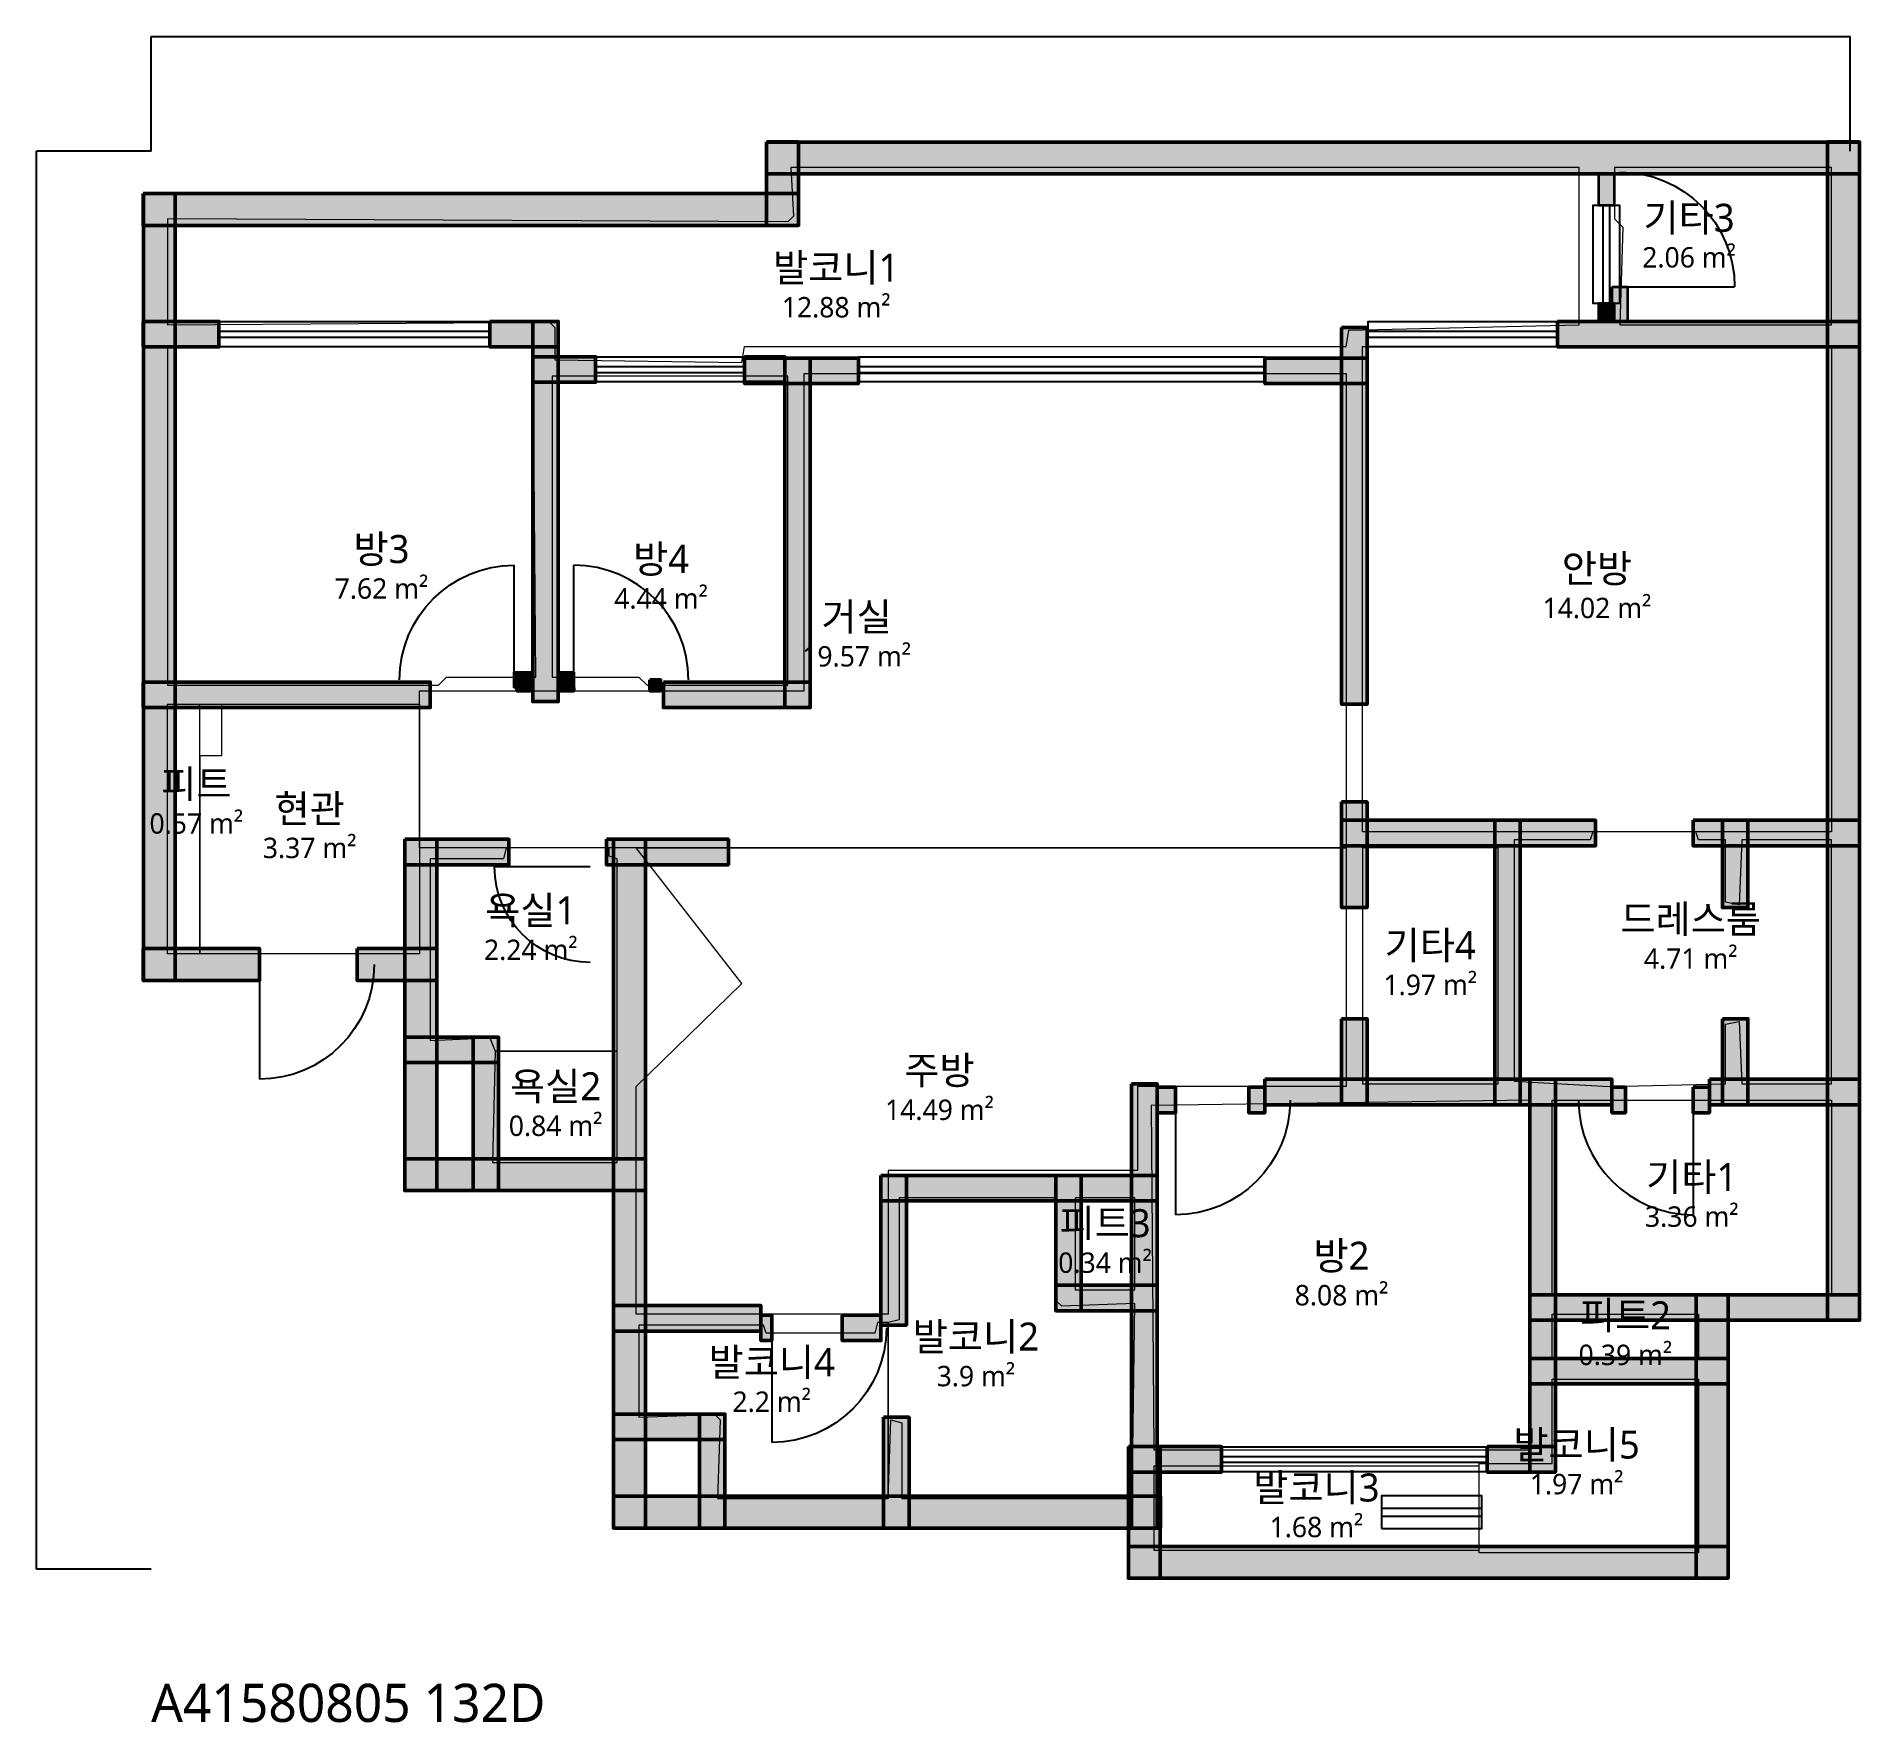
# Model space of a CAD drawing. Header units: millimetres. Extents: x -900 to 13413, y -1204 to 12028.
import ezdxf

# ---------------------------------------------------------------- set-up
doc = ezdxf.new("R2010")
doc.units = ezdxf.units.MM
for name, color, linetype, lineweight in [('A-ANNO-DIMS', 3, 'Continuous', 13), ('A-AREA', 9, 'Continuous', 13), ('A-AREA-IDEN', 7, 'Continuous', 18), ('A-DOOR', 4, 'Continuous', 25), ('A-GLAZ', 5, 'Continuous', 25), ('A-WALL-EXTR', 7, 'Continuous', 50), ('A-WALL-PATT', 8, 'Continuous', 9), ('A-WALL-PRTN', 8, 'Continuous', 35), ('A-WALL-STRC', 7, 'Continuous', 50)]:
    doc.layers.add(name, color=color, linetype=linetype, lineweight=lineweight)
doc.styles.add('OpenSansCondensed-Light', font='OpenSansCondensed-Light.ttf')
doc.styles.get("Standard").update_dxf_attribs({"font": 'malgun.ttf'})
doc.dimstyles.new('EZDXF', dxfattribs={"dimtxt": 0.25, "dimasz": 0.175, "dimexe": 0.375, "dimexo": 0.125, "dimgap": 0.1, "dimtad": 1, "dimlfac": 100, "dimzin": 12, "dimdsep": 46, "dimtxsty": 'OpenSansCondensed-Light', "dimblk": 'ARCHTICK', "dimcen": 2.5, "dimazin": 3, "dimtfac": 0.5, "dimtmove": 2, "dimatfit": 3})

# ---------------------------------------------------------------- blocks, each defined once
blk = doc.blocks.new('JJ-DOOR-SWING')
blk.add_line((0, 0), (0, 1000))
blk.add_arc((0, 0), 1000, 0, 90)
blk = doc.blocks.new('JJ-WIN-DOUBLE')
for p, q in [((0, 120), (1000, 120)), ((0, -120), (1000, -120))]:
    blk.add_line(p, q)
blk.add_lwpolyline([(0, -500), (1000, -500), (1000, 500), (0, 500)], close=True)
blk = doc.blocks.new('_ARCHTICK')
at = {"color": 0, "linetype": 'BYBLOCK', "const_width": 0.15}
blk.add_lwpolyline([(-0.5, -0.5), (0.5, 0.5)], dxfattribs=at)

msp = doc.modelspace()

# ---------------------------------------------------------------- hatches: boundary and pattern name
at = {"layer": 'A-WALL-PATT'}
h = msp.add_hatch(color=8, dxfattribs=at)
h.dxf.hatch_style = 1
h.paths.add_polyline_path([(4831.9, 11199.5), (13412.8, 11199.5), (13412.8, 10949.5), (4831.9, 10949.5)])
h = msp.add_hatch(color=8, dxfattribs=at)
h.dxf.hatch_style = 1
h.paths.add_polyline_path([(4832.4, 11200), (5082.4, 11200), (5082.4, 10544.7), (4832.4, 10544.7)])
h = msp.add_hatch(color=8, dxfattribs=at)
h.dxf.hatch_style = 1
h.paths.add_polyline_path([(13162.2, 11200), (13412.2, 11200), (13412.2, 1953.2), (13162.2, 1953.2)])
h = msp.add_hatch(color=8, dxfattribs=at)
h.dxf.hatch_style = 1
h.paths.add_polyline_path([(11365.5, 10948.9), (11485.5, 10948.9), (11485.5, 10702.1), (11365.5, 10702.1)])
h = msp.add_hatch(color=8, dxfattribs=at)
h.dxf.hatch_style = 1
h.paths.add_polyline_path([(-61.7, 10795.2), (5083, 10795.2), (5083, 10545.2), (-61.7, 10545.2)])
h = msp.add_hatch(color=8, dxfattribs=at)
h.dxf.hatch_style = 1
h.paths.add_polyline_path([(-61.2, 10795.7), (188.8, 10795.7), (188.8, 4619.1), (-61.2, 4619.1)])
h = msp.add_hatch(color=8, dxfattribs=at)
h.dxf.hatch_style = 1
h.paths.add_polyline_path([(11471.9, 10063.8), (11591.9, 10063.8), (11591.9, 9791.5), (11471.9, 9791.5)])
h = msp.add_hatch(color=8, dxfattribs=at)
h.dxf.hatch_style = 1
h.paths.add_polyline_path([(11365.5, 9936.2), (11485.5, 9936.2), (11485.5, 9791.5), (11365.5, 9791.5)])
h = msp.add_hatch(color=8, dxfattribs=at)
h.dxf.hatch_style = 1
h.paths.add_polyline_path([(-61.7, 9791.5), (531.9, 9791.5), (531.9, 9591.5), (-61.7, 9591.5)])
h = msp.add_hatch(color=8, dxfattribs=at)
h.dxf.hatch_style = 1
h.paths.add_polyline_path([(189.4, 9791.5), (531.9, 9791.5), (531.9, 9591.5), (189.4, 9591.5)])
h = msp.add_hatch(color=8, dxfattribs=at)
h.dxf.hatch_style = 1
h.paths.add_polyline_path([(2659.6, 9791.5), (3195.7, 9791.5), (3195.7, 9591.5), (2659.6, 9591.5)])
h = msp.add_hatch(color=8, dxfattribs=at)
h.dxf.hatch_style = 1
h.paths.add_polyline_path([(2659.6, 9791.5), (2995.7, 9791.5), (2995.7, 9591.5), (2659.6, 9591.5)])
h = msp.add_hatch(color=8, dxfattribs=at)
h.dxf.hatch_style = 1
h.paths.add_polyline_path([(2995.7, 9791.5), (3195.7, 9791.5), (3195.7, 6808.5), (2995.7, 6808.5)])
h = msp.add_hatch(color=8, dxfattribs=at)
h.dxf.hatch_style = 1
h.paths.add_polyline_path([(9346.8, 9744.7), (9546.8, 9744.7), (9546.8, 6787.2), (9346.8, 6787.2)])
h = msp.add_hatch(color=8, dxfattribs=at)
h.dxf.hatch_style = 1
h.paths.add_polyline_path([(11042.6, 9791.5), (13412.8, 9791.5), (13412.8, 9591.5), (11042.6, 9591.5)])
h = msp.add_hatch(color=8, dxfattribs=at)
h.dxf.hatch_style = 1
h.paths.add_polyline_path([(2995.7, 9514.9), (3489.4, 9514.9), (3489.4, 9314.9), (2995.7, 9314.9)])
h = msp.add_hatch(color=8, dxfattribs=at)
h.dxf.hatch_style = 1
h.paths.add_polyline_path([(3195.7, 9514.9), (3489.4, 9514.9), (3489.4, 9314.9), (3195.7, 9314.9)])
h = msp.add_hatch(color=8, dxfattribs=at)
h.dxf.hatch_style = 1
h.paths.add_polyline_path([(4659.6, 9514.9), (4974.5, 9514.9), (4974.5, 9314.9), (4659.6, 9314.9)])
h = msp.add_hatch(color=8, dxfattribs=at)
h.dxf.hatch_style = 1
h.paths.add_polyline_path([(4659.6, 9504.3), (5553.2, 9504.3), (5553.2, 9304.3), (4659.6, 9304.3)])
h = msp.add_hatch(color=8, dxfattribs=at)
h.dxf.hatch_style = 1
h.paths.add_polyline_path([(4974.5, 9504.3), (5174.5, 9504.3), (5174.5, 6761.7), (4974.5, 6761.7)])
h = msp.add_hatch(color=8, dxfattribs=at)
h.dxf.hatch_style = 1
h.paths.add_polyline_path([(8744.7, 9504.3), (9546.8, 9504.3), (9546.8, 9304.3), (8744.7, 9304.3)])
h = msp.add_hatch(color=8, dxfattribs=at)
h.dxf.hatch_style = 1
h.paths.add_polyline_path([(2851.1, 7038.7), (2995.7, 7038.7), (2995.7, 6918.7), (2851.1, 6918.7)])
h = msp.add_hatch(color=8, dxfattribs=at)
h.dxf.hatch_style = 1
h.paths.add_polyline_path([(3195.7, 7038.7), (3319.1, 7038.7), (3319.1, 6918.7), (3195.7, 6918.7)])
h = msp.add_hatch(color=8, dxfattribs=at)
h.dxf.hatch_style = 1
h.paths.add_polyline_path([(-61.7, 6961.7), (2191.5, 6961.7), (2191.5, 6761.7), (-61.7, 6761.7)])
h = msp.add_hatch(color=8, dxfattribs=at)
h.dxf.hatch_style = 1
h.paths.add_polyline_path([(2872.3, 6914.9), (2978.7, 6914.9), (2978.7, 6893.6), (2872.3, 6893.6)])
h = msp.add_hatch(color=8, dxfattribs=at)
h.dxf.hatch_style = 1
h.paths.add_polyline_path([(3212.8, 6914.9), (3319.1, 6914.9), (3319.1, 6893.6), (3212.8, 6893.6)])
h = msp.add_hatch(color=8, dxfattribs=at)
h.dxf.hatch_style = 1
h.paths.add_polyline_path([(3914.9, 6978.7), (4000, 6978.7), (4000, 6893.6), (3914.9, 6893.6)])
h = msp.add_hatch(color=8, dxfattribs=at)
h.dxf.hatch_style = 1
h.paths.add_polyline_path([(4021.3, 6961.7), (5174.5, 6961.7), (5174.5, 6761.7), (4021.3, 6761.7)])
h = msp.add_hatch(color=8, dxfattribs=at)
h.dxf.hatch_style = 1
h.paths.add_polyline_path([(9346.8, 6021.3), (9546.8, 6021.3), (9546.8, 5191.5), (9346.8, 5191.5)])
h = msp.add_hatch(color=8, dxfattribs=at)
h.dxf.hatch_style = 1
h.paths.add_polyline_path([(9346.8, 5876.6), (11340.4, 5876.6), (11340.4, 5676.6), (9346.8, 5676.6)])
h = msp.add_hatch(color=8, dxfattribs=at)
h.dxf.hatch_style = 1
h.paths.add_polyline_path([(10548.9, 5876.6), (10748.9, 5876.6), (10748.9, 3644.7), (10548.9, 3644.7)])
h = msp.add_hatch(color=8, dxfattribs=at)
h.dxf.hatch_style = 1
h.paths.add_polyline_path([(12106.4, 5876.6), (13412.8, 5876.6), (13412.8, 5676.6), (12106.4, 5676.6)])
h = msp.add_hatch(color=8, dxfattribs=at)
h.dxf.hatch_style = 1
h.paths.add_polyline_path([(12336.2, 5876.6), (12536.2, 5876.6), (12536.2, 5191.5), (12336.2, 5191.5)])
h = msp.add_hatch(color=8, dxfattribs=at)
h.dxf.hatch_style = 1
h.paths.add_polyline_path([(1991.5, 5727.7), (2808.5, 5727.7), (2808.5, 5527.7), (1991.5, 5527.7)])
h = msp.add_hatch(color=8, dxfattribs=at)
h.dxf.hatch_style = 1
h.paths.add_polyline_path([(1992, 5727.7), (2242, 5727.7), (2242, 2970.2), (1992, 2970.2)])
h = msp.add_hatch(color=8, dxfattribs=at)
h.dxf.hatch_style = 1
h.paths.add_polyline_path([(3574.5, 5727.7), (4531.9, 5727.7), (4531.9, 5527.7), (3574.5, 5527.7)])
h = msp.add_hatch(color=8, dxfattribs=at)
h.dxf.hatch_style = 1
h.paths.add_polyline_path([(3630.3, 5727.7), (3880.3, 5727.7), (3880.3, 321.3), (3630.3, 321.3)])
h = msp.add_hatch(color=8, dxfattribs=at)
h.dxf.hatch_style = 1
h.paths.add_polyline_path([(-61.7, 4869.7), (851.1, 4869.7), (851.1, 4619.7), (-61.7, 4619.7)])
h = msp.add_hatch(color=8, dxfattribs=at)
h.dxf.hatch_style = 1
h.paths.add_polyline_path([(1617, 4869.7), (2242.6, 4869.7), (2242.6, 4619.7), (1617, 4619.7)])
h = msp.add_hatch(color=8, dxfattribs=at)
h.dxf.hatch_style = 1
h.paths.add_polyline_path([(9346.8, 4319.1), (9546.8, 4319.1), (9546.8, 3644.7), (9346.8, 3644.7)])
h = msp.add_hatch(color=8, dxfattribs=at)
h.dxf.hatch_style = 1
h.paths.add_polyline_path([(12336.2, 4319.1), (12536.2, 4319.1), (12536.2, 3644.7), (12336.2, 3644.7)])
h = msp.add_hatch(color=8, dxfattribs=at)
h.dxf.hatch_style = 1
h.paths.add_polyline_path([(1991.5, 4174.5), (2727.7, 4174.5), (2727.7, 3974.5), (1991.5, 3974.5)])
h = msp.add_hatch(color=8, dxfattribs=at)
h.dxf.hatch_style = 1
h.paths.add_polyline_path([(2527.7, 4174.5), (2727.7, 4174.5), (2727.7, 2970.2), (2527.7, 2970.2)])
h = msp.add_hatch(color=8, dxfattribs=at)
h.dxf.hatch_style = 1
h.paths.add_polyline_path([(7697.9, 3808.5), (7897.9, 3808.5), (7897.9, 321.3), (7697.9, 321.3)])
h = msp.add_hatch(color=8, dxfattribs=at)
h.dxf.hatch_style = 1
h.paths.add_polyline_path([(7897.9, 3780.9), (8042.6, 3780.9), (8042.6, 3580.9), (7897.9, 3580.9)])
h = msp.add_hatch(color=8, dxfattribs=at)
h.dxf.hatch_style = 1
h.paths.add_polyline_path([(8617, 3780.9), (8744.7, 3780.9), (8744.7, 3580.9), (8617, 3580.9)])
h = msp.add_hatch(color=8, dxfattribs=at)
h.dxf.hatch_style = 1
h.paths.add_polyline_path([(8744.7, 3844.7), (11468.1, 3844.7), (11468.1, 3644.7), (8744.7, 3644.7)])
h = msp.add_hatch(color=8, dxfattribs=at)
h.dxf.hatch_style = 1
h.paths.add_polyline_path([(10825.5, 3844.7), (11025.5, 3844.7), (11025.5, 761.7), (10825.5, 761.7)])
h = msp.add_hatch(color=8, dxfattribs=at)
h.dxf.hatch_style = 1
h.paths.add_polyline_path([(11468.1, 3780.9), (11574.5, 3780.9), (11574.5, 3580.9), (11468.1, 3580.9)])
h = msp.add_hatch(color=8, dxfattribs=at)
h.dxf.hatch_style = 1
h.paths.add_polyline_path([(12106.4, 3780.9), (12234, 3780.9), (12234, 3580.9), (12106.4, 3580.9)])
h = msp.add_hatch(color=8, dxfattribs=at)
h.dxf.hatch_style = 1
h.paths.add_polyline_path([(12234, 3844.7), (13412.8, 3844.7), (13412.8, 3644.7), (12234, 3644.7)])
h = msp.add_hatch(color=8, dxfattribs=at)
h.dxf.hatch_style = 1
h.paths.add_polyline_path([(1991.5, 3220.7), (3880.9, 3220.7), (3880.9, 2970.7), (1991.5, 2970.7)])
h = msp.add_hatch(color=8, dxfattribs=at)
h.dxf.hatch_style = 1
h.paths.add_polyline_path([(5729.8, 3089.4), (7897.9, 3089.4), (7897.9, 2889.4), (5729.8, 2889.4)])
h = msp.add_hatch(color=8, dxfattribs=at)
h.dxf.hatch_style = 1
h.paths.add_polyline_path([(5729.8, 3089.4), (5929.8, 3089.4), (5929.8, 1914.9), (5729.8, 1914.9)])
h = msp.add_hatch(color=8, dxfattribs=at)
h.dxf.hatch_style = 1
h.paths.add_polyline_path([(7102.1, 3089.4), (7302.1, 3089.4), (7302.1, 2027.7), (7102.1, 2027.7)])
h = msp.add_hatch(color=8, dxfattribs=at)
h.dxf.hatch_style = 1
h.paths.add_polyline_path([(7102.1, 2227.7), (7897.9, 2227.7), (7897.9, 2027.7), (7102.1, 2027.7)])
h = msp.add_hatch(color=8, dxfattribs=at)
h.dxf.hatch_style = 1
h.paths.add_polyline_path([(10825.5, 2153.2), (13412.8, 2153.2), (13412.8, 1953.2), (10825.5, 1953.2)])
h = msp.add_hatch(color=8, dxfattribs=at)
h.dxf.hatch_style = 1
h.paths.add_polyline_path([(12130.3, 2153.2), (12380.3, 2153.2), (12380.3, -72.3), (12130.3, -72.3)])
h = msp.add_hatch(color=8, dxfattribs=at)
h.dxf.hatch_style = 1
h.paths.add_polyline_path([(3629.8, 2068.1), (4787.2, 2068.1), (4787.2, 1868.1), (3629.8, 1868.1)])
h = msp.add_hatch(color=8, dxfattribs=at)
h.dxf.hatch_style = 1
h.paths.add_polyline_path([(4787.2, 1993.6), (4872.3, 1993.6), (4872.3, 1793.6), (4787.2, 1793.6)])
h = msp.add_hatch(color=8, dxfattribs=at)
h.dxf.hatch_style = 1
h.paths.add_polyline_path([(5425.5, 1993.6), (5729.8, 1993.6), (5729.8, 1793.6), (5425.5, 1793.6)])
h = msp.add_hatch(color=8, dxfattribs=at)
h.dxf.hatch_style = 1
h.paths.add_polyline_path([(10825.5, 1653.2), (12380.9, 1653.2), (12380.9, 1453.2), (10825.5, 1453.2)])
h = msp.add_hatch(color=8, dxfattribs=at)
h.dxf.hatch_style = 1
h.paths.add_polyline_path([(3629.8, 1217), (4504.3, 1217), (4504.3, 1017), (3629.8, 1017)])
h = msp.add_hatch(color=8, dxfattribs=at)
h.dxf.hatch_style = 1
h.paths.add_polyline_path([(4304.3, 1217), (4504.3, 1217), (4504.3, 321.3), (4304.3, 321.3)])
h = msp.add_hatch(color=8, dxfattribs=at)
h.dxf.hatch_style = 1
h.paths.add_polyline_path([(5751.1, 1191.5), (5951.1, 1191.5), (5951.1, 321.3), (5751.1, 321.3)])
h = msp.add_hatch(color=8, dxfattribs=at)
h.dxf.hatch_style = 1
h.paths.add_polyline_path([(7672.9, 961.7), (7922.9, 961.7), (7922.9, -72.3), (7672.9, -72.3)])
h = msp.add_hatch(color=8, dxfattribs=at)
h.dxf.hatch_style = 1
h.paths.add_polyline_path([(7697.9, 961.7), (8404.3, 961.7), (8404.3, 761.7), (7697.9, 761.7)])
h = msp.add_hatch(color=8, dxfattribs=at)
h.dxf.hatch_style = 1
h.paths.add_polyline_path([(10489.4, 961.7), (11025.5, 961.7), (11025.5, 761.7), (10489.4, 761.7)])
h = msp.add_hatch(color=8, dxfattribs=at)
h.dxf.hatch_style = 1
h.paths.add_polyline_path([(10489.4, 961.7), (10825.5, 961.7), (10825.5, 761.7), (10489.4, 761.7)])
h = msp.add_hatch(color=8, dxfattribs=at)
h.dxf.hatch_style = 1
h.paths.add_polyline_path([(3629.8, 571.8), (7923.4, 571.8), (7923.4, 321.8), (3629.8, 321.8)])
h = msp.add_hatch(color=8, dxfattribs=at)
h.dxf.hatch_style = 1
h.paths.add_polyline_path([(7672.3, 178.2), (12380.9, 178.2), (12380.9, -71.8), (7672.3, -71.8)])

# ---------------------------------------------------------------- linework, layer by layer
at = {"layer": 'A-AREA'}
for points in [[(127.7, 10595.7), (127.7, 9766), (3127.7, 9787.2), (3170.2, 9744.7), (3170.2, 9489.4), (4638.3, 9468.1), (4659.6, 9595.7), (9383, 9595.7), (9404.3, 9723.4), (11212.8, 9766), (11212.8, 11000), (5021.3, 11000), (5042.6, 10617), (5000, 10574.5)], [(11489.4, 11000), (11489.4, 10595.7), (11553.2, 10531.9), (11531.9, 9766), (13191.5, 9766), (13191.5, 11000)], [(127.7, 9595.7), (127.7, 6936.2), (2255.3, 6936.2), (2319.1, 7000), (3021.3, 7000), (3000, 9595.7)], [(9510.6, 5787.2), (9510.6, 9595.7), (13191.5, 9595.7), (13191.5, 5787.2)], [(9383, 5659.6), (2106.4, 5659.6), (2106.4, 6893.6), (5127.7, 6893.6), (5127.7, 9383), (9383, 9383)], [(3148.9, 9361.7), (3148.9, 7000), (3829.8, 7000), (3893.6, 6936.2), (5000, 6936.2), (5000, 9361.7)], [(383, 6383), (383, 4829.8), (127.7, 4829.8), (127.7, 6787.2), (553.2, 6787.2), (553.2, 6383)], [(383, 6787.2), (2106.4, 6787.2), (2106.4, 4829.8), (383, 4829.8)], [(10702.1, 5723.4), (10702.1, 3829.8), (11446.8, 3787.2), (12361.7, 3808.5), (12361.7, 4276.6), (12468.1, 4297.9), (12489.4, 3808.5), (13191.5, 3808.5), (13191.5, 5723.4), (12489.4, 5723.4), (12468.1, 5212.8), (12361.7, 5234), (12361.7, 5723.4), (12148.9, 5723.4), (12127.7, 5787.2), (11319.1, 5787.2), (11297.9, 5723.4)], [(2191.5, 5574.5), (2191.5, 4148.9), (2659.6, 4170.2), (2702.1, 4063.8), (3659.6, 4063.8), (3659.6, 5574.5), (3595.7, 5595.7), (3595.7, 5659.6), (2787.2, 5659.6), (2766, 5574.5)], [(9383, 3787.2), (7744.7, 3787.2), (7744.7, 3127.7), (5787.2, 3127.7), (5787.2, 2000), (3808.5, 2000), (3808.5, 3787.2), (4638.3, 4595.7), (3808.5, 5659.6), (9383, 5659.6)], [(9510.6, 5659.6), (9510.6, 3808.5), (10574.5, 3808.5), (10574.5, 5659.6)], [(2702.1, 4063.8), (2680.9, 3191.5), (3659.6, 3191.5), (3659.6, 4063.8)], [(7851.1, 3638.3), (7872.3, 936.2), (10829.8, 936.2), (10829.8, 3680.9)], [(11000, 2148.9), (11000, 3680.9), (13191.5, 3680.9), (13191.5, 2148.9)], [(5872.3, 2914.9), (5872.3, 1957.4), (5787.2, 1936.2), (5787.2, 553.2), (5808.5, 1170.2), (5893.6, 1148.9), (5893.6, 553.2), (7702.1, 553.2), (7723.4, 2085.1), (7148.9, 2063.8), (7106.4, 2106.4), (7106.4, 2914.9)], [(7255.3, 2914.9), (7255.3, 2191.5), (7723.4, 2191.5), (7723.4, 2914.9)], [(5787.2, 1936.2), (5702.1, 1936.2), (5680.9, 1851.1), (4829.8, 1851.1), (4808.5, 1914.9), (3829.8, 1914.9), (3829.8, 1191.5), (4425.5, 1212.8), (4468.1, 1170.2), (4446.8, 553.2), (5787.2, 553.2)], [(11000, 1659.6), (11000, 2000), (12148.9, 2000), (12148.9, 1659.6)], [(10425.5, 127.7), (10425.5, 829.8), (11000, 829.8), (11000, 1489.4), (12148.9, 1489.4), (12148.9, 127.7)], [(7872.3, 808.5), (7872.3, 148.9), (10425.5, 148.9), (10425.5, 808.5)]]:
    msp.add_lwpolyline(points, close=True, dxfattribs=at)
at = {"layer": 'A-WALL-EXTR'}
for points in [[(4831.9, 11199.5), (13412.8, 11199.5), (13412.8, 10949.5), (4831.9, 10949.5)], [(4832.4, 11200), (5082.4, 11200), (5082.4, 10544.7), (4832.4, 10544.7)], [(13162.2, 11200), (13412.2, 11200), (13412.2, 1953.2), (13162.2, 1953.2)], [(-61.7, 10795.2), (5083, 10795.2), (5083, 10545.2), (-61.7, 10545.2)], [(-61.2, 10795.7), (188.8, 10795.7), (188.8, 4619.1), (-61.2, 4619.1)], [(2872.3, 6914.9), (2978.7, 6914.9), (2978.7, 6893.6), (2872.3, 6893.6)], [(3212.8, 6914.9), (3319.1, 6914.9), (3319.1, 6893.6), (3212.8, 6893.6)], [(3914.9, 6978.7), (4000, 6978.7), (4000, 6893.6), (3914.9, 6893.6)], [(1992, 5727.7), (2242, 5727.7), (2242, 2970.2), (1992, 2970.2)], [(3630.3, 5727.7), (3880.3, 5727.7), (3880.3, 321.3), (3630.3, 321.3)], [(-61.7, 4869.7), (851.1, 4869.7), (851.1, 4619.7), (-61.7, 4619.7)], [(1617, 4869.7), (2242.6, 4869.7), (2242.6, 4619.7), (1617, 4619.7)], [(1991.5, 3220.7), (3880.9, 3220.7), (3880.9, 2970.7), (1991.5, 2970.7)], [(12130.3, 2153.2), (12380.3, 2153.2), (12380.3, -72.3), (12130.3, -72.3)], [(7672.9, 961.7), (7922.9, 961.7), (7922.9, -72.3), (7672.9, -72.3)], [(3629.8, 571.8), (7923.4, 571.8), (7923.4, 321.8), (3629.8, 321.8)], [(7672.3, 178.2), (12380.9, 178.2), (12380.9, -71.8), (7672.3, -71.8)]]:
    msp.add_lwpolyline(points, close=True, dxfattribs=at)
at = {"layer": 'A-WALL-PRTN'}
for points in [[(11365.5, 10948.9), (11485.5, 10948.9), (11485.5, 10702.1), (11365.5, 10702.1)], [(11471.9, 10063.8), (11591.9, 10063.8), (11591.9, 9791.5), (11471.9, 9791.5)], [(11365.5, 9936.2), (11485.5, 9936.2), (11485.5, 9791.5), (11365.5, 9791.5)], [(2851.1, 7038.7), (2995.7, 7038.7), (2995.7, 6918.7), (2851.1, 6918.7)], [(3195.7, 7038.7), (3319.1, 7038.7), (3319.1, 6918.7), (3195.7, 6918.7)]]:
    msp.add_lwpolyline(points, close=True, dxfattribs=at)
at = {"layer": 'A-WALL-STRC'}
for points in [[(-61.7, 9791.5), (531.9, 9791.5), (531.9, 9591.5), (-61.7, 9591.5)], [(189.4, 9791.5), (531.9, 9791.5), (531.9, 9591.5), (189.4, 9591.5)], [(2659.6, 9791.5), (3195.7, 9791.5), (3195.7, 9591.5), (2659.6, 9591.5)], [(2659.6, 9791.5), (2995.7, 9791.5), (2995.7, 9591.5), (2659.6, 9591.5)], [(2995.7, 9791.5), (3195.7, 9791.5), (3195.7, 6808.5), (2995.7, 6808.5)], [(9346.8, 9744.7), (9546.8, 9744.7), (9546.8, 6787.2), (9346.8, 6787.2)], [(11042.6, 9791.5), (13412.8, 9791.5), (13412.8, 9591.5), (11042.6, 9591.5)], [(2995.7, 9514.9), (3489.4, 9514.9), (3489.4, 9314.9), (2995.7, 9314.9)], [(3195.7, 9514.9), (3489.4, 9514.9), (3489.4, 9314.9), (3195.7, 9314.9)], [(4659.6, 9514.9), (4974.5, 9514.9), (4974.5, 9314.9), (4659.6, 9314.9)], [(4659.6, 9504.3), (5553.2, 9504.3), (5553.2, 9304.3), (4659.6, 9304.3)], [(4974.5, 9504.3), (5174.5, 9504.3), (5174.5, 6761.7), (4974.5, 6761.7)], [(8744.7, 9504.3), (9546.8, 9504.3), (9546.8, 9304.3), (8744.7, 9304.3)], [(-61.7, 6961.7), (2191.5, 6961.7), (2191.5, 6761.7), (-61.7, 6761.7)], [(4021.3, 6961.7), (5174.5, 6961.7), (5174.5, 6761.7), (4021.3, 6761.7)], [(9346.8, 6021.3), (9546.8, 6021.3), (9546.8, 5191.5), (9346.8, 5191.5)], [(9346.8, 5876.6), (11340.4, 5876.6), (11340.4, 5676.6), (9346.8, 5676.6)], [(10548.9, 5876.6), (10748.9, 5876.6), (10748.9, 3644.7), (10548.9, 3644.7)], [(12106.4, 5876.6), (13412.8, 5876.6), (13412.8, 5676.6), (12106.4, 5676.6)], [(12336.2, 5876.6), (12536.2, 5876.6), (12536.2, 5191.5), (12336.2, 5191.5)], [(1991.5, 5727.7), (2808.5, 5727.7), (2808.5, 5527.7), (1991.5, 5527.7)], [(3574.5, 5727.7), (4531.9, 5727.7), (4531.9, 5527.7), (3574.5, 5527.7)], [(9346.8, 4319.1), (9546.8, 4319.1), (9546.8, 3644.7), (9346.8, 3644.7)], [(12336.2, 4319.1), (12536.2, 4319.1), (12536.2, 3644.7), (12336.2, 3644.7)], [(1991.5, 4174.5), (2727.7, 4174.5), (2727.7, 3974.5), (1991.5, 3974.5)], [(2527.7, 4174.5), (2727.7, 4174.5), (2727.7, 2970.2), (2527.7, 2970.2)], [(7697.9, 3808.5), (7897.9, 3808.5), (7897.9, 321.3), (7697.9, 321.3)], [(7897.9, 3780.9), (8042.6, 3780.9), (8042.6, 3580.9), (7897.9, 3580.9)], [(8617, 3780.9), (8744.7, 3780.9), (8744.7, 3580.9), (8617, 3580.9)], [(8744.7, 3844.7), (11468.1, 3844.7), (11468.1, 3644.7), (8744.7, 3644.7)], [(10825.5, 3844.7), (11025.5, 3844.7), (11025.5, 761.7), (10825.5, 761.7)], [(11468.1, 3780.9), (11574.5, 3780.9), (11574.5, 3580.9), (11468.1, 3580.9)], [(12106.4, 3780.9), (12234, 3780.9), (12234, 3580.9), (12106.4, 3580.9)], [(12234, 3844.7), (13412.8, 3844.7), (13412.8, 3644.7), (12234, 3644.7)], [(5729.8, 3089.4), (7897.9, 3089.4), (7897.9, 2889.4), (5729.8, 2889.4)], [(5729.8, 3089.4), (5929.8, 3089.4), (5929.8, 1914.9), (5729.8, 1914.9)], [(7102.1, 3089.4), (7302.1, 3089.4), (7302.1, 2027.7), (7102.1, 2027.7)], [(7102.1, 2227.7), (7897.9, 2227.7), (7897.9, 2027.7), (7102.1, 2027.7)], [(10825.5, 2153.2), (13412.8, 2153.2), (13412.8, 1953.2), (10825.5, 1953.2)], [(3629.8, 2068.1), (4787.2, 2068.1), (4787.2, 1868.1), (3629.8, 1868.1)], [(4787.2, 1993.6), (4872.3, 1993.6), (4872.3, 1793.6), (4787.2, 1793.6)], [(5425.5, 1993.6), (5729.8, 1993.6), (5729.8, 1793.6), (5425.5, 1793.6)], [(10825.5, 1653.2), (12380.9, 1653.2), (12380.9, 1453.2), (10825.5, 1453.2)], [(3629.8, 1217), (4504.3, 1217), (4504.3, 1017), (3629.8, 1017)], [(4304.3, 1217), (4504.3, 1217), (4504.3, 321.3), (4304.3, 321.3)], [(5751.1, 1191.5), (5951.1, 1191.5), (5951.1, 321.3), (5751.1, 321.3)], [(7697.9, 961.7), (8404.3, 961.7), (8404.3, 761.7), (7697.9, 761.7)], [(10489.4, 961.7), (11025.5, 961.7), (11025.5, 761.7), (10489.4, 761.7)], [(10489.4, 961.7), (10825.5, 961.7), (10825.5, 761.7), (10489.4, 761.7)]]:
    msp.add_lwpolyline(points, close=True, dxfattribs=at)

# ---------------------------------------------------------------- block references
at = {"layer": 'A-DOOR'}
for p, xscale, yscale, rotation in [((11531.9, 10063.8), 0.9, -0.9, 90), ((2851.1, 6978.7), 0.9, -0.9, 180), ((3446.8, 5510.6), 0.75, -0.75, -90), ((12106.4, 3680.9), 0.9, 0.9, 180)]:
    msp.add_blockref('JJ-DOOR-SWING', p, dxfattribs=dict(at, xscale=xscale, yscale=yscale, rotation=rotation))
at = {"layer": 'A-DOOR', "xscale": 0.9}
for p, yscale in [((3319.1, 6978.7), 0.9), ((851.1, 4744.7), -0.9), ((8042.6, 3680.9), -0.9), ((4872.3, 1893.6), -0.9)]:
    msp.add_blockref('JJ-DOOR-SWING', p, dxfattribs=dict(at, yscale=yscale))
at = {"layer": 'A-GLAZ', "xscale": 0.7658999999999996, "yscale": 0.2127659574468085, "rotation": 90}
msp.add_blockref('JJ-WIN-DOUBLE', (11425.5, 9936.2), dxfattribs=at)
at = {"layer": 'A-GLAZ'}
for p, xscale, yscale in [((531.9, 9691.5), 2.1277, 0.19148936170212766), ((9553.2, 9691.5), 1.4893999999999996, 0.19148936170212766), ((3489.4, 9414.9), 1.1702000000000004, 0.19148936170212766), ((5553.2, 9414.9), 3.191500000000001, 0.19148936170212766), ((8404.3, 861.7), 2.0851, 0.19148936170212766), ((9659.6, 446.8), 0.7871999999999989, 0.25531914893617025)]:
    msp.add_blockref('JJ-WIN-DOUBLE', p, dxfattribs=dict(at, xscale=xscale, yscale=yscale))

# ---------------------------------------------------------------- texts
at = {"layer": 'A-AREA-IDEN'}
for s, insert, char_height, attachment_point in [('기타3', (12074.48333, 10593.26667), 220, 5), ('발코니1', (5378.44286, 10201.67143), 220, 5), ('2.06 m²', (12074.48333, 10293.26667), 160, 5), ('12.88 m²', (5378.44286, 9901.67143), 160, 5), ('방3', (1808.51667, 7993.96667), 220, 5), ('방4', (4003.53333, 7915.96667), 220, 5), ('안방', (11351.05, 7841.45), 220, 5), ('7.62 m²', (1808.51667, 7693.96667), 160, 5), ('4.44 m²', (4003.53333, 7615.96667), 160, 5), ('거실', (5539.03333, 7462.06667), 220, 5), ('14.02 m²', (11351.05, 7541.45), 160, 5), ('19.57 m²', (5539.03333, 7162.06667), 160, 5), ('피트', (354.63333, 6150), 220, 5), ('현관', (1244.7, 5958.5), 220, 5), ('0.57 m²', (354.63333, 5850), 160, 5), ('3.37 m²', (1244.7, 5658.5), 160, 5), ('욕실1', (2980.85, 5158.51), 220, 5), ('드레스룸', (12087.61176, 5089.91765), 220, 5), ('기타4', (10042.55, 4884.05), 220, 5), ('2.24 m²', (2980.85, 4858.51), 160, 5), ('4.71 m²', (12087.61176, 4789.91765), 160, 5), ('1.97 m²', (10042.55, 4584.05), 160, 5), ('주방', (6189.36, 3903.19), 220, 5), ('욕실2', (3175.55, 3777.65), 220, 5), ('0.84 m²', (3175.55, 3477.65), 160, 5), ('14.49 m²', (6189.36, 3603.19), 160, 5), ('기타1', (12095.75, 3064.9), 220, 5), ('3.36 m²', (12095.75, 2764.9), 160, 5), ('피트3', (7489.35, 2703.2), 220, 5), ('방2', (9345.75, 2447.9), 220, 5), ('0.34 m²', (7489.35, 2403.2), 160, 5), ('8.08 m²', (9345.75, 2147.9), 160, 5), ('피트2', (11574.45, 1979.8), 220, 5), ('발코니2', (6475.15833, 1813.11667), 220, 5), ('발코니4', (4872.33636, 1612.3), 220, 5), ('0.39 m²', (11574.45, 1679.8), 160, 5), ('3.9 m²', (6475.15833, 1513.11667), 160, 5), ('2.2 m²', (4872.33636, 1312.3), 160, 5), ('발코니5', (11191.46667, 965.63333), 220, 5), ('발코니3', (9148.9, 628.7), 220, 5), ('1.97 m²', (11191.46667, 665.63333), 160, 5), ('1.68 m²', (9148.9, 328.7), 160, 5), ('A41580805 132D', (0, -900), 300, 1)]:
    msp.add_mtext(s, dxfattribs=dict(at, insert=insert, char_height=char_height, attachment_point=attachment_point))

# ---------------------------------------------------------------- dimensions: what is measured, and where the dimension line sits
at = {"layer": 'A-ANNO-DIMS'}
msp.add_linear_dim(base=(0, 12027.65957), p1=(0, 11127.65957), p2=(13340.42553, 11127.65957), dimstyle='EZDXF', dxfattribs=at).render()
msp.add_linear_dim(base=(-900, 0), p1=(0, 0), p2=(0, 11127.65957), angle=90, dimstyle='EZDXF', dxfattribs=at).render()

doc.saveas('drawing.dxf')
